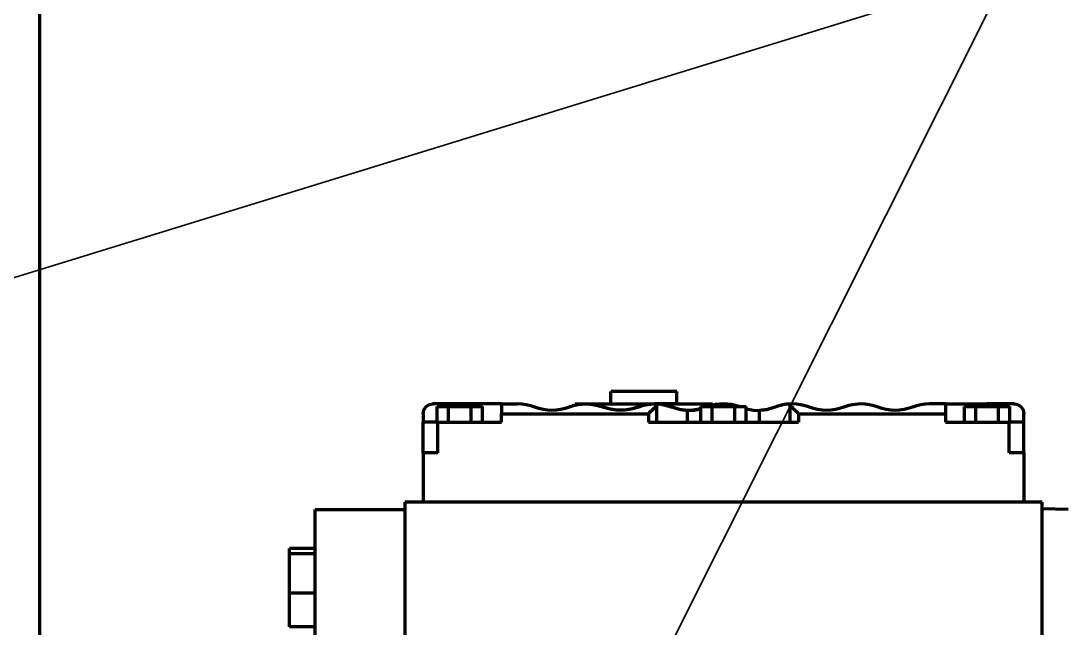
# Model space of a CAD drawing. Header units: millimetres. Extents: x 0 to 594, y 0 to 420.
# Drawn here: x 77.39 to 85.93, y 392.6 to 397.56 of the extents above; entities that cross this region are included whole.
import ezdxf

# ---------------------------------------------------------------- set-up
doc = ezdxf.new("R2010")
doc.units = ezdxf.units.MM

msp = doc.modelspace()

# ---------------------------------------------------------------- linework, layer by layer
at = {"color": 7, "lineweight": 35}
for p, q in [((110.2056, 405.5904), (62.04, 390.7502)), ((88.7075, 404.477), (74.64, 376.4045))]:
    msp.add_line(p, q, dxfattribs=at)
at = {"color": 1, "lineweight": 70}
for p, q in [((77.54, 403.6501), (77.54, 388.6242)), ((82.2068, 394.5325), (82.2, 394.5325)), ((82.2, 394.4325), (82.2, 394.5325)), ((82.2267, 394.5325), (82.2068, 394.5325)), ((82.2589, 394.5325), (82.2267, 394.5325)), ((82.3017, 394.5325), (82.2589, 394.5325)), ((82.3529, 394.5325), (82.3017, 394.5325)), ((82.4099, 394.5325), (82.3529, 394.5325)), ((82.47, 394.5325), (82.4099, 394.5325)), ((82.5301, 394.5325), (82.47, 394.5325)), ((82.5871, 394.5325), (82.5301, 394.5325)), ((82.6383, 394.5325), (82.5871, 394.5325)), ((82.6811, 394.5325), (82.6383, 394.5325)), ((82.7133, 394.5325), (82.6811, 394.5325)), ((82.7332, 394.5325), (82.7133, 394.5325)), ((82.74, 394.5325), (82.7332, 394.5325)), ((82.74, 394.4325), (82.74, 394.5325)), ((80.67, 394.3525), (80.6761, 394.3831)), ((80.6761, 394.3831), (80.6934, 394.409)), ((80.6934, 394.409), (80.7194, 394.4264)), ((80.7194, 394.4264), (80.75, 394.4325)), ((80.97, 394.4325), (80.75, 394.4325)), ((80.97, 394.4325), (80.75, 394.4325)), ((80.97, 394.4325), (80.75, 394.4325)), ((80.7852, 394.4105), (80.8776, 394.4105)), ((80.7852, 394.2825), (80.7852, 394.4105)), ((80.8776, 394.4105), (81.0624, 394.4105)), ((80.8776, 394.2825), (80.8776, 394.4105)), ((81.0081, 394.4325), (80.97, 394.4325)), ((80.97, 394.4105), (80.97, 394.4325)), ((81.0457, 394.4325), (81.0081, 394.4325)), ((81.0823, 394.4325), (81.0457, 394.4325)), ((81.0624, 394.4105), (81.1548, 394.4105)), ((81.0624, 394.2825), (81.0624, 394.4105)), ((81.1175, 394.4325), (81.0823, 394.4325)), ((81.1509, 394.4325), (81.1175, 394.4325)), ((81.182, 394.4325), (81.1509, 394.4325)), ((81.1548, 394.2825), (81.1548, 394.4105)), ((81.2104, 394.4325), (81.182, 394.4325)), ((81.2358, 394.4325), (81.2104, 394.4325)), ((81.2579, 394.4325), (81.2358, 394.4325)), ((81.2763, 394.4325), (81.2579, 394.4325)), ((81.2909, 394.4325), (81.2763, 394.4325)), ((81.3015, 394.4325), (81.2909, 394.4325)), ((81.3079, 394.4325), (81.3015, 394.4325)), ((81.31, 394.4325), (81.3079, 394.4325)), ((81.31, 394.4325), (81.44, 394.4325)), ((81.31, 394.4325), (81.31, 394.432)), ((81.31, 394.432), (81.31, 394.4305)), ((81.31, 394.4305), (81.31, 394.428)), ((81.31, 394.428), (81.31, 394.4246)), ((81.31, 394.4246), (81.31, 394.4202)), ((81.31, 394.4202), (81.31, 394.415)), ((81.31, 394.415), (81.31, 394.409)), ((81.31, 394.409), (81.31, 394.4024)), ((81.31, 394.4024), (81.31, 394.395)), ((81.31, 394.395), (81.31, 394.3872)), ((81.31, 394.3872), (81.31, 394.3789)), ((81.31, 394.3789), (81.31, 394.3703)), ((81.4744, 394.4309), (81.44, 394.4325)), ((81.5097, 394.426), (81.4744, 394.4309)), ((81.5451, 394.4176), (81.5097, 394.426)), ((81.58, 394.4058), (81.5451, 394.4176)), ((81.6127, 394.3945), (81.58, 394.4058)), ((81.6478, 394.386), (81.6127, 394.3945)), ((81.6844, 394.3807), (81.6478, 394.386)), ((81.72, 394.379), (81.6844, 394.3807)), ((81.7556, 394.3807), (81.72, 394.379)), ((81.7922, 394.386), (81.7556, 394.3807)), ((81.8273, 394.3945), (81.7922, 394.386)), ((81.86, 394.4058), (81.8273, 394.3945)), ((81.8944, 394.4172), (81.86, 394.4058)), ((81.9294, 394.4255), (81.8944, 394.4172)), ((81.91, 394.4213), (81.91, 394.4325)), ((81.91, 394.4325), (82, 394.4325)), ((81.91, 394.4213), (81.9351, 394.4266)), ((81.9655, 394.4307), (81.9294, 394.4255)), ((81.9351, 394.4266), (82, 394.4325)), ((82, 394.4325), (81.9655, 394.4307)), ((82, 394.4325), (82.0613, 394.4275)), ((82.0344, 394.4309), (82, 394.4325)), ((82, 394.4325), (82.0006, 394.4325)), ((82, 394.4325), (82.56, 394.4325)), ((82.0075, 394.4324), (82.0526, 394.4288)), ((82.0697, 394.426), (82.0344, 394.4309)), ((82.0526, 394.4288), (82.0985, 394.4195)), ((82.0613, 394.4275), (82.1209, 394.4127)), ((82.1051, 394.4176), (82.0697, 394.426)), ((82.14, 394.4058), (82.1051, 394.4176)), ((82.1273, 394.4105), (82.14, 394.4058)), ((82.1311, 394.4092), (82.135, 394.4077)), ((82.1393, 394.406), (82.14, 394.4058)), ((82.1727, 394.3945), (82.14, 394.4058)), ((82.1947, 394.3887), (82.14, 394.4058)), ((82.2078, 394.386), (82.1727, 394.3945)), ((82.2514, 394.3801), (82.1947, 394.3887)), ((82.2444, 394.3807), (82.2078, 394.386)), ((82.28, 394.379), (82.2444, 394.3807)), ((82.3086, 394.3801), (82.2514, 394.3801)), ((82.3156, 394.3807), (82.28, 394.379)), ((82.3653, 394.3887), (82.3086, 394.3801)), ((82.3522, 394.386), (82.3156, 394.3807)), ((82.3873, 394.3945), (82.3522, 394.386)), ((82.42, 394.4058), (82.3653, 394.3887)), ((82.42, 394.4058), (82.3873, 394.3945)), ((82.42, 394.4058), (82.4686, 394.421)), ((82.4543, 394.4172), (82.42, 394.4058)), ((82.4904, 394.4257), (82.4543, 394.4172)), ((82.4686, 394.421), (82.5186, 394.4299)), ((82.56, 394.4325), (82.4904, 394.4257)), ((82.5007, 394.4275), (82.5578, 394.4325)), ((82.5007, 394.4275), (82.5007, 394.4275)), ((82.5186, 394.4299), (82.56, 394.4325)), ((82.5372, 394.3817), (82.5316, 394.3761)), ((82.5427, 394.3872), (82.5372, 394.3817)), ((82.548, 394.3925), (82.5427, 394.3872)), ((82.5531, 394.3975), (82.548, 394.3925)), ((82.5579, 394.4024), (82.5531, 394.3975)), ((82.5624, 394.4069), (82.5579, 394.4024)), ((82.5596, 394.4325), (82.56, 394.4325)), ((82.582, 394.4325), (82.56, 394.4325)), ((82.5608, 394.4325), (82.56, 394.4325)), ((82.56, 394.4325), (82.6077, 394.4295)), ((82.56, 394.4325), (83.03, 394.4325)), ((82.564, 394.4325), (82.5608, 394.4325)), ((82.5667, 394.4111), (82.5624, 394.4069)), ((82.5679, 394.4324), (82.564, 394.4325)), ((82.5706, 394.415), (82.5667, 394.4111)), ((82.5759, 394.4321), (82.5679, 394.4324)), ((82.5741, 394.4186), (82.5706, 394.415)), ((82.5773, 394.4218), (82.5741, 394.4186)), ((82.5919, 394.4311), (82.5759, 394.4321)), ((82.5783, 394.4227), (82.5773, 394.4218)), ((82.5773, 394.2825), (82.5773, 394.4218)), ((82.5793, 394.4236), (82.5783, 394.4227)), ((82.5803, 394.4245), (82.5793, 394.4236)), ((82.5813, 394.4253), (82.5803, 394.4245)), ((82.5823, 394.4261), (82.5813, 394.4253)), ((82.6031, 394.4325), (82.582, 394.4325)), ((82.5833, 394.4268), (82.5823, 394.4261)), ((82.5844, 394.4275), (82.5833, 394.4268)), ((82.5854, 394.4282), (82.5844, 394.4275)), ((82.5865, 394.4288), (82.5854, 394.4282)), ((82.5876, 394.4293), (82.5865, 394.4288)), ((82.5887, 394.4299), (82.5876, 394.4293)), ((82.5898, 394.4303), (82.5887, 394.4299)), ((82.5908, 394.4308), (82.5898, 394.4303)), ((82.5904, 394.4313), (82.5919, 394.4311)), ((82.5919, 394.4311), (82.5908, 394.4308)), ((82.5999, 394.4304), (82.5919, 394.4311)), ((82.6078, 394.4295), (82.5999, 394.4304)), ((82.6233, 394.4325), (82.6031, 394.4325)), ((82.6077, 394.4295), (82.6546, 394.4205)), ((82.6157, 394.4284), (82.6078, 394.4295)), ((82.6235, 394.4271), (82.6157, 394.4284)), ((82.6422, 394.4325), (82.6233, 394.4325)), ((82.6313, 394.4257), (82.6235, 394.4271)), ((82.6391, 394.4241), (82.6313, 394.4257)), ((82.6469, 394.4224), (82.6391, 394.4241)), ((82.6598, 394.4325), (82.6422, 394.4325)), ((82.6546, 394.4205), (82.6469, 394.4224)), ((82.6623, 394.4184), (82.6546, 394.4205)), ((82.6546, 394.4205), (82.7, 394.4058)), ((82.6759, 394.4325), (82.6598, 394.4325)), ((82.67, 394.4162), (82.6623, 394.4184)), ((82.6775, 394.4138), (82.67, 394.4162)), ((82.6905, 394.4325), (82.6759, 394.4325)), ((82.6851, 394.4113), (82.6775, 394.4138)), ((82.6926, 394.4086), (82.6851, 394.4113)), ((82.7033, 394.4325), (82.6905, 394.4325)), ((82.7, 394.4058), (82.6926, 394.4086)), ((82.7086, 394.4025), (82.7, 394.4058)), ((82.7143, 394.4325), (82.7033, 394.4325)), ((82.7173, 394.3994), (82.7086, 394.4025)), ((82.7235, 394.4325), (82.7143, 394.4325)), ((82.726, 394.3965), (82.7173, 394.3994)), ((82.7307, 394.4325), (82.7235, 394.4325)), ((82.7348, 394.3939), (82.726, 394.3965)), ((82.7358, 394.4325), (82.7307, 394.4325)), ((82.7437, 394.3914), (82.7348, 394.3939)), ((82.739, 394.4325), (82.7358, 394.4325)), ((82.74, 394.4325), (82.739, 394.4325)), ((82.7527, 394.3892), (82.7437, 394.3914)), ((82.7617, 394.3872), (82.7527, 394.3892)), ((82.7707, 394.3854), (82.7617, 394.3872)), ((82.7798, 394.3838), (82.7707, 394.3854)), ((82.7889, 394.3825), (82.7798, 394.3838)), ((82.798, 394.3813), (82.7889, 394.3825)), ((82.8072, 394.3804), (82.798, 394.3813)), ((82.8164, 394.3798), (82.8072, 394.3804)), ((82.8256, 394.3793), (82.8164, 394.3798)), ((82.8256, 394.3793), (82.8808, 394.3812)), ((82.8726, 394.3804), (82.8256, 394.3793)), ((82.8256, 394.2825), (82.8256, 394.3793)), ((82.9352, 394.3912), (82.8726, 394.3804)), ((82.8808, 394.3812), (82.9352, 394.3912)), ((82.9352, 394.4105), (83.0276, 394.4105)), ((82.9352, 394.2825), (82.9352, 394.4105)), ((83.0552, 394.4266), (82.9929, 394.4105)), ((82.9929, 394.4105), (83.03, 394.4213)), ((83.0276, 394.4105), (83.2124, 394.4105)), ((83.0276, 394.2825), (83.0276, 394.4105)), ((83.03, 394.4213), (83.03, 394.4325)), ((83.12, 394.4325), (83.0552, 394.4266)), ((83.185, 394.4269), (83.12, 394.4325)), ((83.2474, 394.4105), (83.185, 394.4269)), ((83.2124, 394.4105), (83.3048, 394.4105)), ((83.2124, 394.2825), (83.2124, 394.4105)), ((83.3048, 394.2825), (83.3048, 394.4105)), ((83.3048, 394.3912), (83.3657, 394.3806)), ((83.3657, 394.3806), (83.4144, 394.3793)), ((83.4236, 394.3798), (83.4144, 394.3793)), ((83.4144, 394.2825), (83.4144, 394.3793)), ((83.4328, 394.3804), (83.4236, 394.3798)), ((83.442, 394.3813), (83.4328, 394.3804)), ((83.4511, 394.3825), (83.442, 394.3813)), ((83.4602, 394.3838), (83.4511, 394.3825)), ((83.4693, 394.3854), (83.4602, 394.3838)), ((83.4783, 394.3872), (83.4693, 394.3854)), ((83.4873, 394.3892), (83.4783, 394.3872)), ((83.4963, 394.3914), (83.4873, 394.3892)), ((83.5052, 394.3939), (83.4963, 394.3914)), ((83.514, 394.3965), (83.5052, 394.3939)), ((83.5227, 394.3994), (83.514, 394.3965)), ((83.5314, 394.4025), (83.5227, 394.3994)), ((83.54, 394.4058), (83.5314, 394.4025)), ((83.5475, 394.4085), (83.54, 394.4058)), ((83.555, 394.4112), (83.5475, 394.4085)), ((83.5626, 394.4137), (83.555, 394.4112)), ((83.5703, 394.416), (83.5626, 394.4137)), ((83.5779, 394.4182), (83.5703, 394.416)), ((83.5857, 394.4203), (83.5779, 394.4182)), ((83.5934, 394.4222), (83.5857, 394.4203)), ((83.6012, 394.4239), (83.5934, 394.4222)), ((83.6091, 394.4255), (83.6012, 394.4239)), ((83.6169, 394.4269), (83.6091, 394.4255)), ((83.6248, 394.4281), (83.6169, 394.4269)), ((83.6327, 394.4292), (83.6248, 394.4281)), ((83.6407, 394.4302), (83.6327, 394.4292)), ((83.6486, 394.4309), (83.6407, 394.4302)), ((83.68, 394.4325), (83.6486, 394.4309)), ((83.6497, 394.4306), (83.6486, 394.4309)), ((83.6507, 394.4301), (83.6497, 394.4306)), ((83.6518, 394.4297), (83.6507, 394.4301)), ((83.6528, 394.4291), (83.6518, 394.4297)), ((83.6538, 394.4286), (83.6528, 394.4291)), ((83.6549, 394.428), (83.6538, 394.4286)), ((83.6559, 394.4274), (83.6549, 394.428)), ((83.6569, 394.4267), (83.6559, 394.4274)), ((83.6579, 394.426), (83.6569, 394.4267)), ((83.6589, 394.4252), (83.6579, 394.426)), ((83.6598, 394.4244), (83.6589, 394.4252)), ((83.6608, 394.4236), (83.6598, 394.4244)), ((83.6618, 394.4227), (83.6608, 394.4236)), ((83.6627, 394.4218), (83.6618, 394.4227)), ((83.6659, 394.4186), (83.6627, 394.4218)), ((83.6627, 394.2825), (83.6627, 394.4218)), ((83.6694, 394.415), (83.6659, 394.4186)), ((83.6733, 394.4111), (83.6694, 394.415)), ((83.6776, 394.4069), (83.6733, 394.4111)), ((83.6821, 394.4024), (83.6776, 394.4069)), ((83.7144, 394.4309), (83.68, 394.4325)), ((83.6869, 394.3975), (83.6821, 394.4024)), ((83.692, 394.3925), (83.6869, 394.3975)), ((83.6973, 394.3872), (83.692, 394.3925)), ((83.7028, 394.3817), (83.6973, 394.3872)), ((83.7084, 394.3761), (83.7028, 394.3817)), ((83.7497, 394.426), (83.7144, 394.4309)), ((83.7851, 394.4176), (83.7497, 394.426)), ((83.82, 394.4058), (83.7851, 394.4176)), ((83.8527, 394.3945), (83.82, 394.4058)), ((83.8878, 394.386), (83.8527, 394.3945)), ((83.9244, 394.3807), (83.8878, 394.386)), ((83.96, 394.379), (83.9244, 394.3807)), ((83.9956, 394.3807), (83.96, 394.379)), ((84.0322, 394.386), (83.9956, 394.3807)), ((84.0673, 394.3945), (84.0322, 394.386)), ((84.1, 394.4058), (84.0673, 394.3945)), ((84.1344, 394.4172), (84.1, 394.4058)), ((84.1694, 394.4255), (84.1344, 394.4172)), ((84.24, 394.4325), (84.1694, 394.4255)), ((84.2744, 394.4309), (84.24, 394.4325)), ((84.3097, 394.426), (84.2744, 394.4309)), ((84.3451, 394.4176), (84.3097, 394.426)), ((84.38, 394.4058), (84.3451, 394.4176)), ((84.4127, 394.3945), (84.38, 394.4058)), ((84.4478, 394.386), (84.4127, 394.3945)), ((84.4844, 394.3807), (84.4478, 394.386)), ((84.52, 394.379), (84.4844, 394.3807)), ((84.5556, 394.3807), (84.52, 394.379)), ((84.5922, 394.386), (84.5556, 394.3807)), ((84.6273, 394.3945), (84.5922, 394.386)), ((84.66, 394.4058), (84.6273, 394.3945)), ((84.6944, 394.4172), (84.66, 394.4058)), ((84.7294, 394.4255), (84.6944, 394.4172)), ((84.7655, 394.4307), (84.7294, 394.4255)), ((84.8, 394.4325), (84.7655, 394.4307)), ((84.93, 394.4325), (84.8, 394.4325)), ((84.93, 394.4325), (84.93, 394.432)), ((84.93, 394.4325), (84.9321, 394.4325)), ((84.93, 394.432), (84.93, 394.4305)), ((84.93, 394.4305), (84.93, 394.428)), ((84.93, 394.428), (84.93, 394.4246)), ((84.93, 394.4246), (84.93, 394.4202)), ((84.93, 394.4202), (84.93, 394.415)), ((84.93, 394.415), (84.93, 394.409)), ((84.93, 394.409), (84.93, 394.4024)), ((84.93, 394.4024), (84.93, 394.395)), ((84.93, 394.395), (84.93, 394.3872)), ((84.93, 394.3872), (84.93, 394.3789)), ((84.93, 394.3789), (84.93, 394.3703)), ((84.9321, 394.4325), (84.9385, 394.4325)), ((84.9385, 394.4325), (84.9491, 394.4325)), ((84.9491, 394.4325), (84.9637, 394.4325)), ((84.9637, 394.4325), (84.9821, 394.4325)), ((84.9821, 394.4325), (85.0042, 394.4325)), ((85.0042, 394.4325), (85.0296, 394.4325)), ((85.0296, 394.4325), (85.058, 394.4325)), ((85.058, 394.4325), (85.0891, 394.4325)), ((85.0852, 394.4105), (85.1776, 394.4105)), ((85.0852, 394.2825), (85.0852, 394.4105)), ((85.0891, 394.4325), (85.1225, 394.4325)), ((85.1225, 394.4325), (85.1577, 394.4325)), ((85.1577, 394.4325), (85.1943, 394.4325)), ((85.1776, 394.4105), (85.3624, 394.4105)), ((85.1776, 394.2825), (85.1776, 394.4105)), ((85.1943, 394.4325), (85.2319, 394.4325)), ((85.2319, 394.4325), (85.27, 394.4325)), ((85.49, 394.4325), (85.27, 394.4325)), ((85.27, 394.4105), (85.27, 394.4325)), ((85.3624, 394.4105), (85.4548, 394.4105)), ((85.3624, 394.2825), (85.3624, 394.4105)), ((85.4548, 394.2825), (85.4548, 394.4105)), ((85.49, 394.4325), (85.5206, 394.4264)), ((85.5206, 394.4264), (85.5466, 394.409)), ((85.5466, 394.409), (85.5639, 394.3831)), ((85.5639, 394.3831), (85.57, 394.3525)), ((80.67, 394.3525), (80.67, 394.2825)), ((81.31, 394.3703), (81.31, 394.3614)), ((81.31, 394.3614), (81.31, 394.3525)), ((81.31, 394.2825), (81.31, 394.3525)), ((81.31, 394.3525), (82.508, 394.3525)), ((82.514, 394.3585), (82.508, 394.3525)), ((82.508, 394.3525), (82.508, 394.2825)), ((82.5199, 394.3644), (82.514, 394.3585)), ((82.5258, 394.3703), (82.5199, 394.3644)), ((82.5316, 394.3761), (82.5258, 394.3703)), ((83.7142, 394.3703), (83.7084, 394.3761)), ((83.7201, 394.3644), (83.7142, 394.3703)), ((83.726, 394.3585), (83.7201, 394.3644)), ((83.732, 394.3525), (83.726, 394.3585)), ((83.732, 394.3525), (83.732, 394.2825)), ((83.732, 394.3525), (84.93, 394.3525)), ((84.93, 394.3703), (84.93, 394.3614)), ((84.93, 394.3614), (84.93, 394.3525)), ((84.93, 394.3525), (84.93, 394.2825)), ((85.57, 394.2825), (85.57, 394.3525)), ((80.67, 394.0325), (80.67, 394.2825)), ((80.6708, 394.2825), (80.67, 394.2825)), ((80.673, 394.2825), (80.6708, 394.2825)), ((80.6767, 394.2825), (80.673, 394.2825)), ((80.6819, 394.2825), (80.6767, 394.2825)), ((80.6884, 394.2825), (80.6819, 394.2825)), ((80.6962, 394.2825), (80.6884, 394.2825)), ((80.7051, 394.2825), (80.6962, 394.2825)), ((80.7152, 394.2825), (80.7051, 394.2825)), ((80.7262, 394.2825), (80.7152, 394.2825)), ((80.7379, 394.2825), (80.7262, 394.2825)), ((80.7504, 394.2825), (80.7379, 394.2825)), ((80.7633, 394.2825), (80.7504, 394.2825)), ((80.7766, 394.2825), (80.7633, 394.2825)), ((80.79, 394.2825), (80.7766, 394.2825)), ((80.79, 394.2825), (81.31, 394.2825)), ((80.79, 394.0325), (80.79, 394.2825)), ((82.508, 394.2825), (83.732, 394.2825)), ((84.93, 394.2825), (85.45, 394.2825)), ((85.4634, 394.2825), (85.45, 394.2825)), ((85.45, 394.0325), (85.45, 394.2825)), ((85.4767, 394.2825), (85.4634, 394.2825)), ((85.4896, 394.2825), (85.4767, 394.2825)), ((85.5021, 394.2825), (85.4896, 394.2825)), ((85.5138, 394.2825), (85.5021, 394.2825)), ((85.5248, 394.2825), (85.5138, 394.2825)), ((85.5349, 394.2825), (85.5248, 394.2825)), ((85.5438, 394.2825), (85.5349, 394.2825)), ((85.5516, 394.2825), (85.5438, 394.2825)), ((85.5581, 394.2825), (85.5516, 394.2825)), ((85.5633, 394.2825), (85.5581, 394.2825)), ((85.567, 394.2825), (85.5633, 394.2825)), ((85.5692, 394.2825), (85.567, 394.2825)), ((85.57, 394.2825), (85.5692, 394.2825)), ((85.57, 394.0325), (85.57, 394.2825)), ((80.67, 394.0325), (80.67, 393.6325)), ((80.79, 394.0325), (80.67, 394.0325)), ((85.57, 394.0325), (85.45, 394.0325)), ((85.57, 394.0325), (85.57, 393.6325)), ((80.52, 393.6325), (80.52, 392.4325)), ((85.72, 393.6325), (80.52, 393.6325)), ((85.72, 392.4325), (85.72, 393.6325)), ((79.79, 393.5103), (79.79, 393.5725)), ((79.79, 393.5725), (80.52, 393.5725)), ((85.93, 393.5725), (85.72, 393.5761)), ((79.79, 393.3262), (79.79, 393.5103)), ((79.79, 393.0278), (79.79, 393.3262)), ((79.58, 393.2094), (79.58, 393.2546)), ((79.79, 393.2546), (79.58, 393.2546)), ((79.58, 392.8894), (79.58, 393.2094)), ((79.79, 393.2094), (79.58, 393.2094)), ((79.79, 392.6273), (79.79, 393.0278)), ((79.58, 392.6145), (79.58, 392.8894)), ((79.79, 392.8894), (79.58, 392.8894)), ((79.79, 392.6145), (79.58, 392.6145)), ((79.79, 392.1411), (79.79, 392.6273))]:
    msp.add_line(p, q, dxfattribs=at)

doc.saveas('drawing.dxf')
